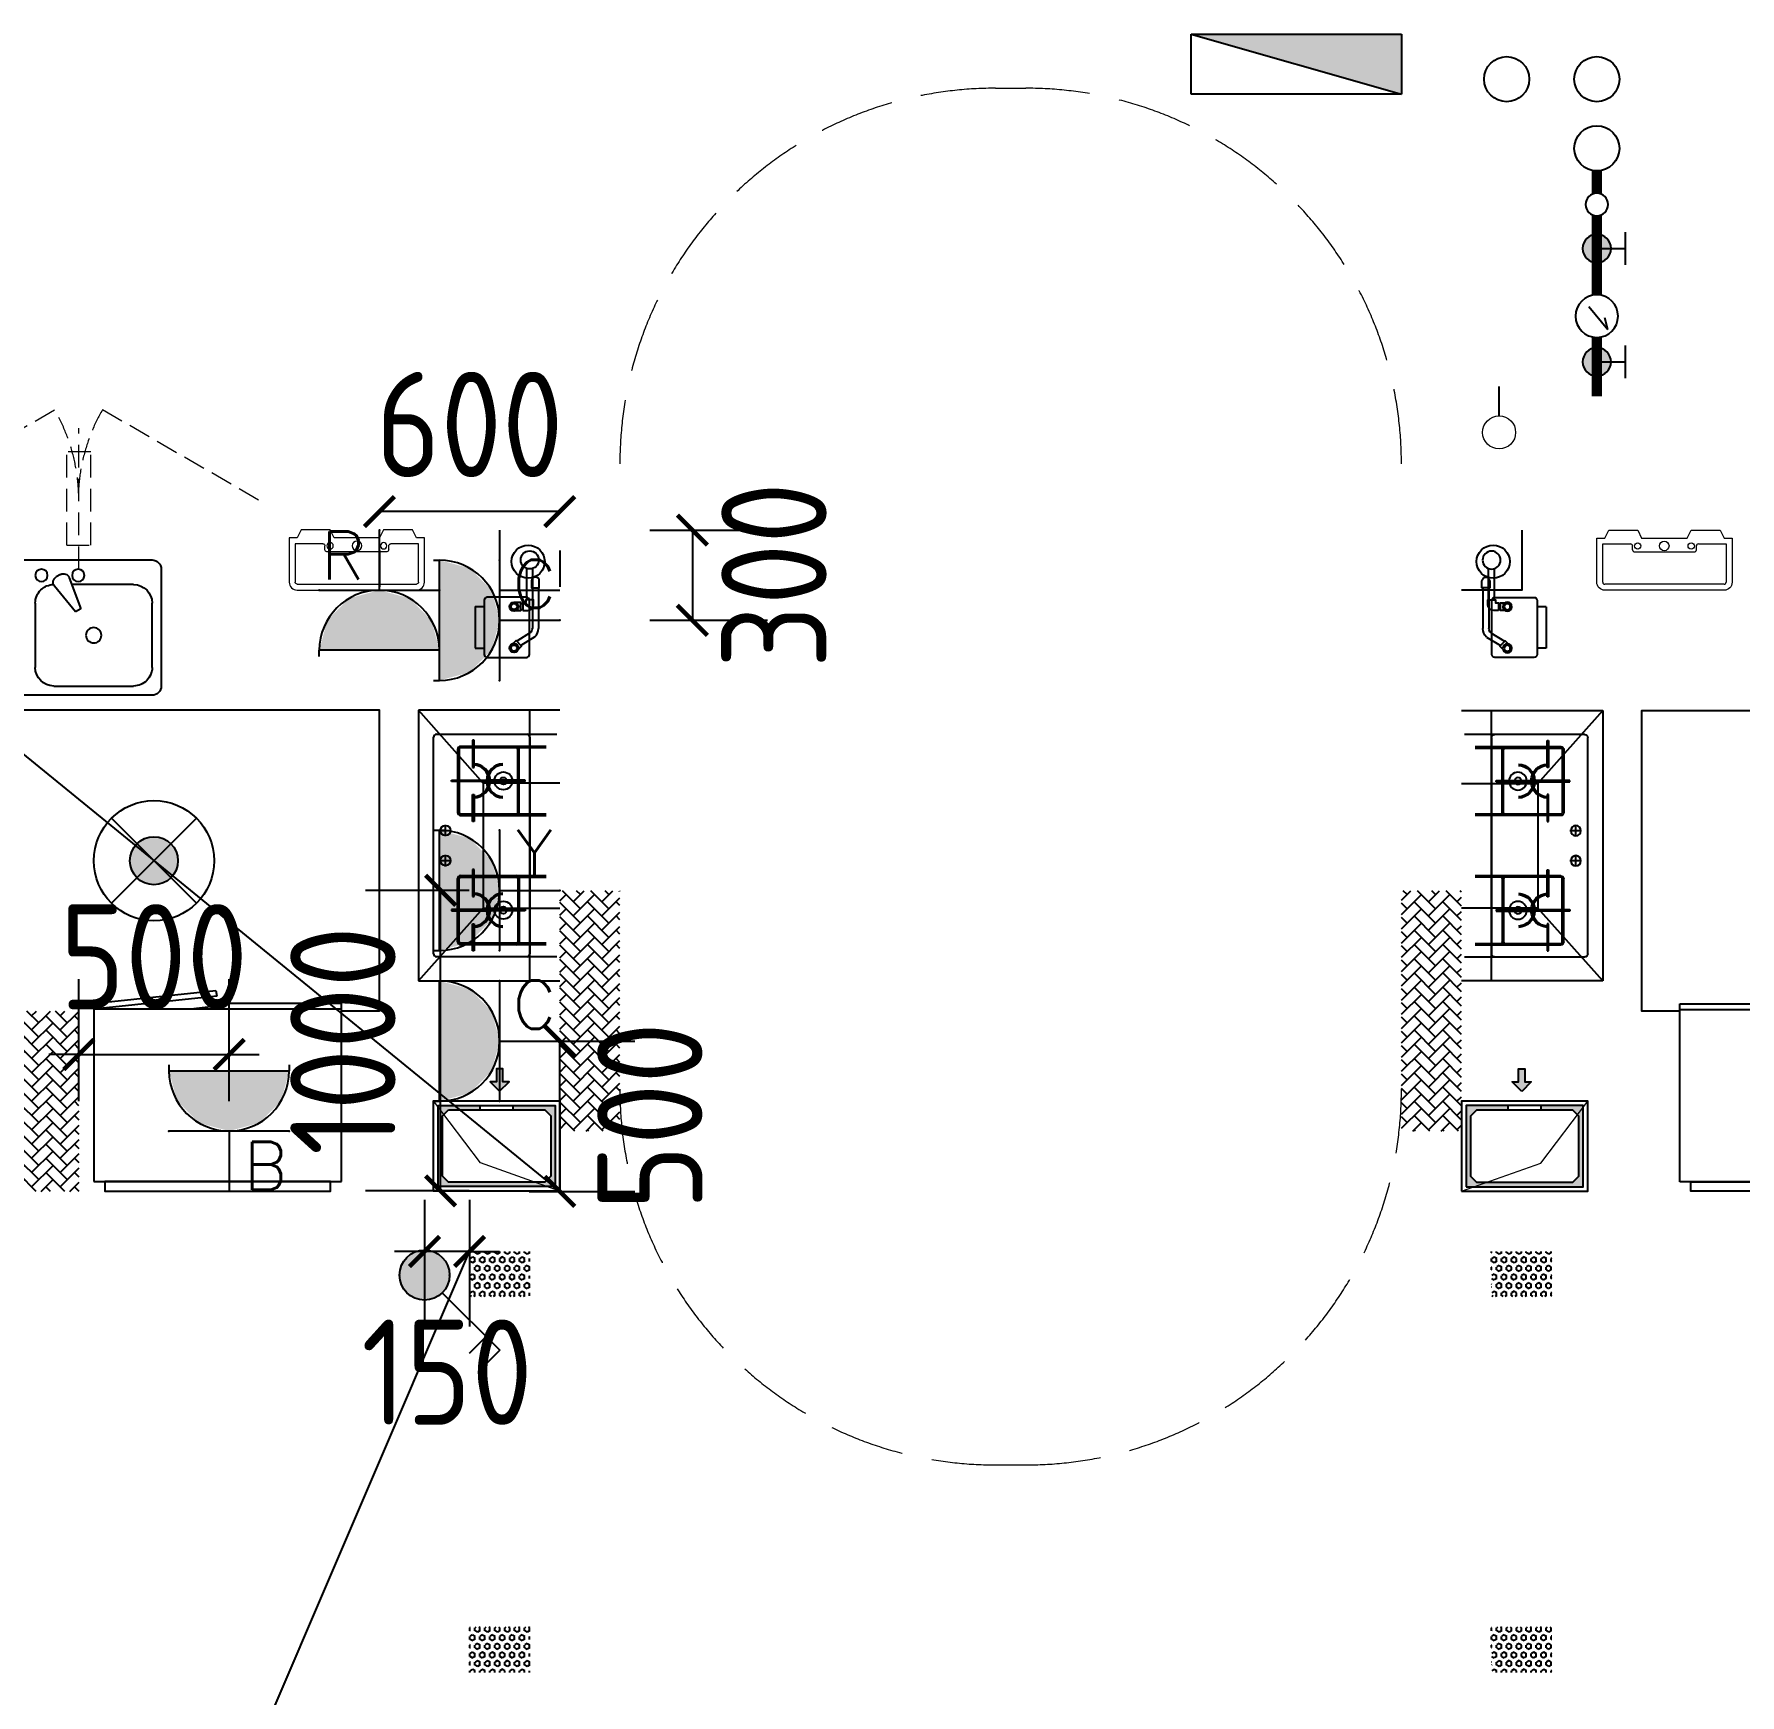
# Model space of a CAD drawing. Extents: x 3002737 to 4077523, y -995787 to -7267.
# Drawn here: x 3609106 to 3614780, y -711931 to -706406 of the extents above; entities that cross this region are included whole.
import ezdxf
from ezdxf.enums import TextEntityAlignment as Align

# ---------------------------------------------------------------- set-up
doc = ezdxf.new("R2010")
doc.units = 0
doc.header["$LTSCALE"] = 1000
doc.header["$MEASUREMENT"] = 0
doc.linetypes.add('DASH', pattern=[0.35, 0.25, -0.1])
doc.linetypes.add('HIDDEN', pattern=[0.375, 0.25, -0.125])
doc.layers.get('0').update_dxf_attribs({"linetype": 'CONTINUOUS'})
doc.layers.get('Defpoints').update_dxf_attribs({"linetype": 'CONTINUOUS'})
for name, color, linetype in [('!!电气', 1, 'CONTINUOUS'), ('AH-FURNITURE', 1, 'CONTINUOUS'), ('EQUIP-插座', 3, 'CONTINUOUS'), ('EQUIP-照明', 3, 'CONTINUOUS'), ('EQUIP_消火栓', 7, 'CONTINUOUS'), ('IP-bath&kitchen-JOHNSON', 4, 'CONTINUOUS'), ('LVTRY', 252, 'CONTINUOUS'), ('TEL_TEXT', 7, 'CONTINUOUS'), ('VPIPE-中水', 122, 'CONTINUOUS'), ('VPIPE-凝结', 150, 'CONTINUOUS'), ('VPIPE-消防', 1, 'TG_X'), ('VPIPE-给水', 3, 'TG_J'), ('保温', 6, 'CONTINUOUS'), ('建筑-排气道', 252, 'CONTINUOUS'), ('污水', 3, 'CONTINUOUS'), ('给水', 4, 'CONTINUOUS')]:
    doc.layers.add(name, color=color, linetype=linetype)
for name, color, linetype, lineweight in [('PUB_HATCH', 8, 'CONTINUOUS', 9), ('STAIR', 252, 'CONTINUOUS', 20), ('VPIPE-废水', 31, 'TG_F', 18), ('WINDOW', 146, 'CONTINUOUS', 20), ('平面-空调室内机', 176, 'CONTINUOUS', 9), ('平面-空调预留孔', 252, 'CONTINUOUS', 15), ('立面-洞口示意', 252, 'CONTINUOUS', 13)]:
    doc.layers.add(name, color=color, linetype=linetype, lineweight=lineweight)
doc.styles.add('_TEL_DIM', font='SIMPLEX', dxfattribs={"width": 0.8, "height": 3.5, "bigfont": 'HZTXT'})
doc.styles.add('DIM_FONT', font='SIMPLEX', dxfattribs={"width": 0.7, "bigfont": 'GBCBIG'})
doc.styles.get("Standard").update_dxf_attribs({"font": 'gbenor.shx', "bigfont": 'gbcbig.shx'})
doc.styles.add('TG_LINETYPE', font='SIMPLEX', dxfattribs={"width": 0.8, "height": 3, "bigfont": 'HZTXT'})
doc.linetypes.add('TG_F', pattern='A,2,-0.3,["F",TG_LINETYPE,S=0.1,R=0,X=-0.23,Y=-0.15],0', length=2.3)
doc.linetypes.add('TG_J', pattern='A,2,-0.22,["J",TG_LINETYPE,S=0.1,R=0,X=-0.18,Y=-0.15],0', length=2.22)
doc.linetypes.add('TG_X', pattern='A,4,-0.3,["X",TG_LINETYPE,S=0.1,R=0,X=-0.23,Y=-0.15],0', length=4.3)
doc.dimstyles.get("Standard").update_dxf_attribs({"dimscale": 100, "dimtxt": 3.5, "dimasz": 1, "dimexe": 2.5, "dimexo": 3, "dimgap": 1.5, "dimtad": 1, "dimdec": 0, "dimzin": 0, "dimdsep": 46, "dimtxsty": 'Standard', "dimblk": 'ARCHTICK', "dimcen": 0.09, "dimadec": 0, "dimazin": 0, "dimtfac": 1, "dimtdec": 0, "dimtix": 1, "dimtmove": 2, "dimatfit": 3, "dimfxl": 1, "dimtolj": 1, "dimtzin": 0, "dimarcsym": 0})
pattern_1 = [(45, (0, 0), (0, 47.41575231924514), [100.584, -33.528]), (135, (23.70786, 23.70786), (3.05311331771918e-15, 47.41575231924513), [100.584, -33.528])]
pattern_2 = [(90, (0, 0), (-16.49778, 1.010197673501861e-15), [9.525, -19.05]), (210, (0, 0), (8.248889999999996, -14.28749658604684), [9.525, -19.05]), (150, (5.83238038093927e-16, 9.525), (-8.248890000000003, -14.28749658604684), [9.525, -19.05])]

# ---------------------------------------------------------------- blocks, each defined once
blk = doc.blocks.new('rtyg7uyhg')
at = {"layer": 'LVTRY'}
for p, q in [((193590.3031336021, 45458.1133254503), (193590.3030643982, 45069.47696181395)), ((194234.6213208837, 45488.79502889935), (193620.9849572473, 45488.79513816872)), ((194265.3030643982, 45069.47684161765), (194265.3031336021, 45458.113205254)), ((193682.3485790417, 45406.97694542356), (193887.8216881326, 45406.97690883528)), ((193896.3984467548, 45429.87059594441), (193857.5823896687, 45326.26016876537)), ((193875.2965560293, 45316.03289288385), (193945.6178257855, 45401.45376218002)), ((193925.7802168131, 45440.40881343969), (193940.0533153456, 45432.16822680717)), ((194111.8940335871, 45406.97686893496), (194173.2576699507, 45406.97685800815)), ((193620.9848935069, 45130.84059271414), (193620.9849317512, 45345.61331998683)), ((194009.6212953876, 45345.61325078298), (194009.6212571432, 45130.84052351015)), ((194050.5303480524, 45130.84051622554), (194050.5303862967, 45345.61324349836)), ((194234.6212953876, 45345.61321071758), (194234.6212571432, 45130.84048344476)), ((193857.5823896687, 45326.26016876537), (193875.2965560293, 45316.03289288385)), ((193948.2576098526, 45069.47689807355), (193682.3485189436, 45069.47694542356)), ((194173.2576098526, 45069.47685800816), (194111.893973489, 45069.47686893508)), ((193620.9848771165, 45038.79513816872), (194234.621240753, 45038.79502889935))]:
    blk.add_line(p, q, dxfattribs=at)
for centre, radius in [((193866.4394935961, 45437.65873082454), 20.45454545454545), ((193989.1667663234, 45437.6587089707), 20.45454545454545), ((194070.9849481416, 45437.65869440146), 20.45454545454545), ((193815.3030944472, 45238.22692174855), 25.56818181818182), ((194137.4621853563, 45238.2268643822), 25.56818181818182)]:
    blk.add_circle(centre, radius, dxfattribs=at)
for centre, radius, start, end in [((193620.9849517839, 45458.11331998683), 30.68181818181818, 89.99998979807194, 179.9999897972382), ((194234.6213154203, 45458.11321071746), 30.68181818181818, 359.9999897972382, 89.99998979807194), ((193682.3485681149, 45345.61330905991), 61.36363636363636, 89.99998979807194, 179.9999897972382), ((193915.5529409315, 45422.69466753349), 20.45454545454545, 59.99998980057491, 159.4623117970261), ((193929.8260394641, 45414.45408090108), 20.45454545454545, 320.5376677968172, 59.99998980057491), ((193948.2576590239, 45345.6132617099), 61.36363636363636, 359.9999897972382, 89.99998979807194), ((194111.8940226603, 45345.61323257144), 61.36363636363636, 89.99998979807194, 179.9999897972382), ((194173.2576590239, 45345.6132216445), 61.36363636363636, 359.9999897972382, 89.99998979807194), ((193682.3485298705, 45130.84058178721), 61.36363636363636, 179.9999897972382, 269.9999897980719), ((193948.2576207797, 45130.8405344372), 61.36363636363636, 269.9999897980719, 359.9999897972382), ((194111.893984416, 45130.84050529861), 61.36363636363636, 179.9999897972382, 269.9999897980719), ((194173.2576207797, 45130.84049437181), 61.36363636363636, 269.9999897980719, 359.9999897972382), ((193620.9848825799, 45069.47695635049), 30.68181818181818, 179.9999897972382, 269.9999897980719), ((194234.6212462163, 45069.47684708112), 30.68181818181818, 269.9999897980719, 359.9999897972382)]:
    blk.add_arc(centre, radius, start, end, dxfattribs=at)
at = {"layer": 'LVTRY', "style": 'DIM_FONT', "width": 0.8, "flags": 9}
for tag in ['XSIZE', 'YSIZE']:
    blk.add_attdef(tag, (193927.8031388824, 45487.7665121054), '', height=0.5, rotation=89.99998979807198, dxfattribs=at)
blk = doc.blocks.new('A$C60D053AF')
at = {"layer": 'AH-FURNITURE', "color": 8}
for p, q in [((232.5000007597264, -89.99999966996256), (128.2842720070621, -89.99999966996256)), ((232.5000007597264, -109.9999996698461), (128.2842720075278, -109.9999996699626)), ((192.50000075961, -70.99998518347275), (327.5735938884318, -70.99998518347275)), ((192.50000075961, -90.99998518347275), (327.5735938884318, -90.99998518347275)), ((341.7157295121578, -96.85784955974668), (370.0190303710988, -143.1611504186876)), ((355.8578651358839, -82.71571393602062), (384.1611659948248, -129.0190147949615)), ((245.0000007597264, -129.4999851834727), (245.0000007597264, -122.4999996698461)), ((265.0000007597264, -129.4999851834727), (265.0000007597264, -122.4999996698461)), ((255.0000007597264, -280.9999851834727), (255.0000007597264, -250.9999851834727)), ((255.0000007597264, -280.9999851834727), (393.0000007597264, -280.9999851834727)), ((393.0000007597264, -280.9999851834727), (393.0000007597264, -250.9999851834727))]:
    blk.add_line(p, q, dxfattribs=at)
for points in [[(170.00000075961, -67.99998518347275, 1), (170.00000075961, -93.99998518358916), (192.50000075961, -93.99998518347275), (192.50000075961, -67.99998518347275)], [(234.0000007597264, -250.9999851834727), (414.0000007597264, -250.9999851834727, 0.4142135623730951), (424.0000007597264, -240.9999851834727), (424.0000007597264, -110.9999851834727, 0.4142135623730951), (414.0000007597264, -100.9999851834727), (234.0000007597264, -100.9999851834727, 0.4142135623730951), (224.0000007597264, -110.9999851834727), (224.0000007597264, -240.9999851834727, 0.4142135623730951)], [(268.0000007597264, -122.4999996698461), (268.0000007597264, -106.9999996698461, 0.4142135623724265), (248.0000007597264, -86.99999966984615), (232.5000007597264, -86.99999966984615), (232.50000075961, -112.9999996698461), (242.0000007597264, -112.9999996698461), (242.0000007597264, -122.4999996698461)], [(242.0000007597264, -151.9999851834727, 1), (268.0000007597264, -151.9999851834727), (268.0000007597264, -129.4999851834727), (242.0000007597264, -129.4999851834727)], [(383.8076126043452, -161.1923733388539, 1), (402.192388915224, -142.8075970279751), (386.2824863384012, -126.8976944513852), (367.8977100276388, -145.282470762264)]]:
    blk.add_lwpolyline(points, format="xyb", close=True, dxfattribs=at)
for centre, radius in [((100.0000007598428, -99.99999967066105), 30), ((255.0000007597264, -151.9999851834727), 15), ((255.0000007597264, -151.9999851834727), 10), ((393.0000007597264, -151.9999851834727), 15), ((393.0000007597264, -151.9999851834727), 10)]:
    blk.add_circle(centre, radius, dxfattribs=at)
for radius in [40, 20]:
    blk.add_arc((327.5735938884318, -110.9999851834727), radius, 45, 90, dxfattribs=at)
blk = doc.blocks.new('A-Kitchen-7')
at = {"layer": 'LVTRY'}
for p, q in [((-518.6581278588565, 779.725278688129), (-7.244008776673581, 834.3051076843403)), ((-3.585880917788018, 810.5855355854728), (-515, 756.005706589378)), ((-29.12075551546877, 766.9560861630598), (-35.20590834700852, 806.4126680237241)), ((-7.244008776673581, 834.3051076843403), (-3.585880917788018, 810.5855355854728)), ((-515, 756.005706589378), (-518.6581278588565, 779.725278688129)), ((515, 756.005706589378), (-515, 756.005706589378)), ((-515, 756.005706589378), (-515, 40)), ((-485.6368437646597, 760.5342107040924), (-484.9384396369278, 756.005706589378)), ((-29.12075551543967, 766.9560861630598), (-112.0975807690556, 756.005706589378)), ((515, 780), (-5.820766091346741e-11, 780)), ((0, 756.005706589378), (-5.820766091346741e-11, 780)), ((515, 756.005706589378), (515, 780)), ((515, 40), (515, 756.005706589378)), ((-515, 40), (515, 40))]:
    blk.add_line(p, q, dxfattribs=at)
blk.add_lwpolyline([(-468.9430810984049, 40), (-468.9430810984049, 0), (468.9430810984049, 0), (468.9430810984632, 40)], close=True, dxfattribs=at)
blk = doc.blocks.new('FRSDFDGDGDRGDR')
at = {"layer": '平面-空调预留孔', "color": 252}
for p, q in [((699612.3179923807, 775043.9561356568), (699612.3179923807, 775441.1561356868)), ((699618.9179923869, 775447.756135683), (699746.3179923192, 775447.756135683)), ((699746.3179923192, 775447.756135683), (699746.3179923192, 775355.3561357355)), ((699719.9179922946, 775342.156135743), (699719.9179922946, 775142.9561356006)), ((699726.5179923008, 775348.7561357393), (699739.7179923131, 775348.7561357393)), ((699726.5179923008, 775136.3561356043), (699739.7179923131, 775136.3561356043)), ((699746.3179923192, 775129.7561356081), (699746.3179923192, 775037.3561356605)), ((699746.3179923192, 775037.3561356605), (699618.9179923869, 775037.3561356605))]:
    blk.add_line(p, q, dxfattribs=at)
blk.add_lwpolyline([(699766.1179923377, 775166.7161355871), (699792.5179923623, 775153.5161355946), (699792.5179923623, 775057.1561356493), (699766.1179923377, 775043.9561356568), (699766.1179923377, 775017.5561356718), (699618.9179923869, 775017.5561356718, -0.4142135623730951), (699592.5179923623, 775043.9561356568), (699592.5179923623, 775441.1561356868, -0.4142135623730951), (699618.9179923869, 775467.5561356718), (699766.1179923377, 775467.5561356718), (699766.1179923377, 775441.1561356868), (699792.5179923623, 775427.9561356943), (699792.5179923623, 775331.596135749), (699766.1179923377, 775318.3961357565)], format="xyb", close=True, dxfattribs=at)
for centre, radius in [((699739.7179923131, 775331.596135749), 10.55999999400228), ((699739.7179923131, 775243.1561357992), 15.83999999100342), ((699739.7179923131, 775153.5161355946), 10.55999999400228)]:
    blk.add_circle(centre, radius, dxfattribs=at)
for centre, radius, start, end in [((699618.917992382, 775441.1561356819), 6.600000001199078, 89.99999995997936, 179.9999999533093), ((699726.5179922959, 775342.1561357381), 6.600000001199078, 89.99999995997936, 179.9999999533093), ((699739.717992318, 775355.3561357405), 6.600000001206354, 269.9999999599793, 359.9999999533093), ((699726.5179922959, 775142.9561356056), 6.600000001199078, 180.0000000400206, 270.0000000533608), ((699739.717992318, 775129.7561356032), 6.600000001206354, 4.002063966804346e-08, 90.00000005336085), ((699618.917992382, 775043.9561356618), 6.600000001199078, 180.0000000400206, 270.0000000533608)]:
    blk.add_arc(centre, radius, start, end, dxfattribs=at)
blk = doc.blocks.new('*U153')
h = blk.add_hatch(color=5)
h.set_gradient(color1=(0, 0, 255), rotation=180, tint=1)
h.paths.add_polyline_path([(3.524958103184869e-15, -2.819966482547906e-15), (-6.350000000000009, -6.349999999999992), (-6.350000000000001, -2.159000000000014), (-15, -2.158999999999999), (-14.99999999999999, 2.159000000000044), (-6.349999999999993, 2.159000000000029), (-6.349999999999985, 6.350000000000009)])
at = {"color": 0, "linetype": 'Continuous'}
blk.add_lwpolyline([(3.524958103184869e-15, -2.819966482547906e-15), (-6.350000000000009, -6.349999999999992), (-6.350000000000001, -2.159000000000014), (-15, -2.158999999999999), (-14.99999999999999, 2.159000000000044), (-6.349999999999993, 2.159000000000029), (-6.349999999999985, 6.350000000000009)], close=True, dxfattribs=at)
blk = doc.blocks.new('GDGDRGDRGRD')
at = {"layer": 'PUB_HATCH'}
blk.add_hatch(color=252, dxfattribs=at).paths.add_polyline_path([(430319.8194221912, 370173.5999658863), (430319.8194221912, 370443.5999658863), (430179.8194221912, 370443.5999658863), (430179.8194221912, 370428.5999658863), (430284.8194221912, 370428.5999658863), (430304.8194221912, 370408.5999658863), (430304.8194221912, 370208.5999658863), (430284.8194221912, 370188.5999658863), (429964.8194221912, 370188.5999658863), (429944.8194221912, 370208.5999658863), (429944.8194221912, 370408.5999658863), (429964.8194221912, 370428.5999658863), (430069.8194221912, 370428.5999658863), (430069.8194221912, 370443.5999658863), (429929.8194221912, 370443.5999658863), (429929.8194221912, 370173.5999658863)])
at = {"layer": 'LVTRY', "color": 251}
for p, q in [((430080.5498987493, 371515.3769317719), (429864.6097976839, 371758.3326651105)), ((430334.8192843065, 371758.3326651105), (429864.6097976839, 371758.3326651105)), ((429864.6097976839, 371758.3326651105), (429864.6097976839, 370858.3326651105)), ((430234.8192843063, 370858.3326651105), (430234.8192843063, 371758.3326651105)), ((430334.8192843065, 371515.3769317719), (430080.5498987493, 371515.3769317719)), ((430080.5498987493, 371515.3769317719), (430080.5498987493, 371100.2783888946)), ((429864.6097976839, 370858.3326651105), (430080.5498987493, 371100.2783888946)), ((430080.5498987493, 371100.2783888946), (430334.8192843065, 371100.2783888946)), ((429864.6097976839, 370858.3326651105), (430334.8192843065, 370858.3326651105))]:
    blk.add_line(p, q, dxfattribs=at)
at = {"layer": 'LVTRY'}
for p, q in [((429914.8192843065, 370948.3326651105), (429914.8192843065, 371668.3326651105)), ((429924.8192843065, 371678.3326651105), (430324.8192843065, 371678.3326651106)), ((429994.8192843065, 371628.3326651106), (429994.8192843065, 371418.3326651106)), ((429999.8192843065, 371628.3326651106), (429999.8192843065, 371418.3326651106)), ((430289.8192843065, 371638.3326651107), (430004.8192843065, 371638.3326651106)), ((430289.8192843065, 371633.3326651107), (430004.8192843065, 371633.3326651106)), ((430045.069284306, 371658.3326651107), (430045.069284306, 371568.3326651106)), ((430049.569284306, 371658.3326651107), (430045.069284306, 371658.3326651107)), ((430049.569284306, 371568.3326651106), (430049.569284306, 371658.3326651107)), ((430194.8192843063, 371418.3326651106), (430194.8192843063, 371628.3326651107)), ((430199.8192843063, 371418.3326651106), (430199.8192843063, 371628.3326651107)), ((430234.8192843063, 371668.3326651106), (430234.819284306, 370948.3326651105)), ((429974.8192843067, 371525.5826651108), (430102.3192843067, 371525.5826651108)), ((429974.8192843067, 371521.0826651108), (429974.8192843067, 371525.5826651108)), ((430102.3192843067, 371521.0826651108), (429974.8192843067, 371521.0826651108)), ((430045.069284306, 371568.3326651106), (430049.569284306, 371568.3326651106)), ((430219.819284306, 371525.5826651108), (430092.319284306, 371525.5826651108)), ((430092.319284306, 371525.5826651108), (430092.319284306, 371521.0826651108)), ((430092.319284306, 371521.0826651108), (430219.819284306, 371521.0826651108)), ((430102.3192843067, 371525.5826651108), (430102.3192843067, 371521.0826651108)), ((430219.819284306, 371521.0826651108), (430219.819284306, 371525.5826651108)), ((430234.8192843063, 371100.2783888946), (430234.8192843063, 371515.3769317719)), ((430045.069284306, 371388.3326651105), (430045.069284306, 371478.3326651106)), ((430045.069284306, 371478.3326651106), (430049.569284306, 371478.3326651106)), ((430049.569284306, 371478.3326651106), (430049.569284306, 371388.3326651105)), ((430004.8192843065, 371413.3326651106), (430289.8192843065, 371413.3326651106)), ((430004.8192843065, 371408.3326651106), (430289.8192843065, 371408.3326651106)), ((429935.4224806934, 371358.3326651105), (429974.2160879209, 371358.3326651105)), ((429954.8192843065, 371338.9358614974), (429954.8192843065, 371377.7294687249)), ((430049.569284306, 371388.3326651105), (430045.069284306, 371388.3326651105)), ((429935.4224806934, 371258.3326651105), (429974.2160879209, 371258.3326651105)), ((429954.8192843065, 371238.9358614974), (429954.8192843065, 371277.7294687249)), ((429994.8192843065, 370988.3326651105), (429994.8192843065, 371198.3326651105)), ((429999.8192843065, 370988.3326651105), (429999.8192843065, 371198.3326651105)), ((430004.8192843065, 371208.3326651105), (430289.8192843065, 371208.3326651105)), ((430004.8192843065, 371203.3326651105), (430289.8192843065, 371203.3326651105)), ((430045.069284306, 371228.3326651105), (430045.069284306, 371138.3326651105)), ((430049.569284306, 371228.3326651105), (430045.069284306, 371228.3326651105)), ((430049.569284306, 371138.3326651105), (430049.569284306, 371228.3326651105)), ((430194.8192843063, 371198.3326651105), (430194.8192843063, 370988.3326651104)), ((430199.8192843063, 371198.3326651105), (430199.8192843063, 370988.3326651104)), ((430045.069284306, 371138.3326651105), (430049.569284306, 371138.3326651105)), ((430102.3192843067, 371095.5826651102), (429974.8192843067, 371095.5826651102)), ((429974.8192843067, 371095.5826651102), (429974.8192843067, 371091.0826651102)), ((429974.8192843067, 371091.0826651102), (430102.3192843067, 371091.0826651102)), ((430092.319284306, 371091.0826651102), (430092.319284306, 371095.5826651102)), ((430092.319284306, 371095.5826651102), (430219.819284306, 371095.5826651102)), ((430219.819284306, 371091.0826651102), (430092.319284306, 371091.0826651102)), ((430102.3192843067, 371091.0826651102), (430102.3192843067, 371095.5826651102)), ((430219.819284306, 371095.5826651102), (430219.819284306, 371091.0826651102)), ((430045.069284306, 370958.3326651105), (430045.069284306, 371048.3326651105)), ((430045.069284306, 371048.3326651105), (430049.569284306, 371048.3326651105)), ((430049.569284306, 371048.3326651105), (430049.569284306, 370958.3326651105)), ((430289.8192843065, 370983.3326651104), (430004.8192843065, 370983.3326651105)), ((430289.8192843065, 370978.3326651104), (430004.8192843065, 370978.3326651105)), ((430049.569284306, 370958.3326651105), (430045.069284306, 370958.3326651105)), ((430324.8192843063, 370938.3326651105), (429924.8192843065, 370938.3326651105))]:
    blk.add_line(p, q, dxfattribs=at)
at = {"layer": 'LVTRY', "color": 252}
for p, q in [((430069.8194221912, 370428.5999658863), (430069.8194221912, 370443.5999658863)), ((430179.8194221912, 370428.5999658863), (430179.8194221912, 370443.5999658863))]:
    blk.add_line(p, q, dxfattribs=at)
at = {"layer": 'LVTRY'}
blk.add_lwpolyline([(429608.8200653884, 370758.3318186465), (429734.819284306, 370758.3318186465), (429734.8192843065, 371758.3324083135), (427634.8193110233, 371758.3326651104)], dxfattribs=at)
at = {"layer": 'LVTRY', "color": 252}
for points in [[(430334.8194221912, 370158.5999658863), (429914.8194221912, 370158.5999658863), (429914.8194221912, 370458.5999658863), (430334.8194221912, 370458.5999658863)], [(430319.8194221912, 370173.5999658863), (429929.8194221912, 370173.5999658863), (429929.8194221912, 370443.5999658863), (430319.8194221912, 370443.5999658863)], [(429964.8194221912, 370428.5999658863), (430284.8194221912, 370428.5999658863), (430304.8194221912, 370408.5999658863), (430304.8194221912, 370208.5999658863), (430284.8194221912, 370188.5999658863), (429964.8194221912, 370188.5999658863), (429944.8194221912, 370208.5999658863), (429944.8194221912, 370408.5999658863), (429964.8194221912, 370428.5999658863)]]:
    blk.add_lwpolyline(points, close=True, dxfattribs=at)
at = {"layer": 'LVTRY'}
for centre, radius in [((430147.3192843065, 371523.3326651106), 29.7), ((430147.3192843065, 371523.3326651106), 11.7), ((429954.8192843065, 371358.3326651105), 16.99680361435897), ((429954.8192843065, 371258.3326651105), 16.99680361435897), ((430147.3192843065, 371093.3326651105), 29.7), ((430147.3192843065, 371093.3326651105), 11.7)]:
    blk.add_circle(centre, radius, dxfattribs=at)
for centre, radius, start, end in [((429924.8192843065, 371668.3326651105), 10, 90, 180), ((430004.8192843065, 371628.3326651106), 10, 90, 180), ((430004.8192843065, 371628.3326651106), 5, 90, 180), ((430189.8192843063, 371628.3326651107), 10, 0, 90), ((430189.8192843063, 371628.3326651107), 5, 0, 90), ((430224.8192843063, 371668.3326651106), 10, 0, 90), ((430047.3192843063, 371523.3326651106), 56.7, 2.274239184178576, 87.72576081585424), ((430047.3192843063, 371523.3326651106), 52.2, 2.470411041650347, 87.52958895835897), ((430147.3192843065, 371523.3326651106), 56.7, 92.27423918414576, 177.7257608158206), ((430147.3192843065, 371523.3326651106), 52.2, 92.47041104164106, 177.5295889583496), ((430047.3192843063, 371523.3326651106), 56.7, 272.2742391841458, 357.7257608158206), ((430047.3192843063, 371523.3326651106), 52.2, 272.4704110416411, 357.5295889583505), ((430147.3192843065, 371523.3326651106), 56.7, 182.2742391841786, 267.7257608158542), ((430147.3192843065, 371523.3326651106), 52.2, 182.4704110416495, 267.5295889583589), ((430004.8192843065, 371418.3326651106), 10, 180, 270), ((430004.8192843065, 371418.3326651106), 5, 180, 270), ((430189.8192843063, 371418.3326651106), 5, 270, 0), ((430189.8192843063, 371418.3326651106), 10, 270, 0), ((430004.8192843065, 371198.3326651105), 10, 90, 180), ((430004.8192843065, 371198.3326651105), 5, 90, 180), ((430189.8192843063, 371198.3326651105), 10, 0, 90), ((430189.8192843063, 371198.3326651105), 5, 0, 90), ((430047.3192843063, 371093.3326651105), 56.7, 2.274239184178576, 87.72576081585424), ((430047.3192843063, 371093.3326651105), 52.2, 2.470411041650347, 87.52958895835897), ((430147.3192843065, 371093.3326651105), 56.7, 92.27423918414576, 177.7257608158206), ((430147.3192843065, 371093.3326651105), 52.2, 92.47041104164106, 177.5295889583496), ((430047.3192843063, 371093.3326651105), 56.7, 272.2742391841458, 357.7257608158206), ((430047.3192843063, 371093.3326651105), 52.2, 272.4704110416411, 357.5295889583505), ((430147.3192843065, 371093.3326651105), 56.7, 182.2742391841786, 267.7257608158542), ((430147.3192843065, 371093.3326651105), 52.2, 182.4704110416495, 267.5295889583589), ((429924.8192843065, 370948.3326651105), 10, 180, 270), ((430004.8192843065, 370988.3326651105), 10, 180, 270), ((430004.8192843065, 370988.3326651105), 5, 180, 270), ((430189.8192843063, 370988.3326651104), 5, 270, 0), ((430189.8192843063, 370988.3326651104), 10, 270, 0), ((430224.819284306, 370948.3326651105), 10, 270, 0)]:
    blk.add_arc(centre, radius, start, end, dxfattribs=at)
at = {"layer": '立面-洞口示意', "color": 252}
blk.add_lwpolyline([(430334.8194221912, 370158.5999658863), (430071.267485077, 370252.5493491433), (429914.8194221912, 370458.5999658863)], dxfattribs=at)
at = {"xscale": -1, "rotation": 270}
blk.add_blockref('FRSDFDGDGDRGDR', (-345582.7355588751, -327434.1861710575), dxfattribs=at)
at = {"xscale": -1}
blk.add_blockref('rtyg7uyhg', (622599.6224451121, 326769.5373516738), dxfattribs=at)
at = {"rotation": 270}
blk.add_blockref('A$C60D053AF', (430334.8190180612, 372358.3312170932), dxfattribs=at)
at = {"layer": 'LVTRY', "color": 1, "extrusion": (0, 0, -1), "xscale": -0.7999999999883585, "yscale": 0.7999999999883585, "zscale": -0.7999999999883585}
blk.add_blockref('A-Kitchen-7', (-429196.8200653944, 370158.6015610829), dxfattribs=at)
at = {"layer": '建筑-排气道', "xscale": -5, "yscale": 5, "zscale": 5, "rotation": 90}
blk.add_blockref('*U153', (430134.7224746661, 370490.9122366606), dxfattribs=at)
blk = doc.blocks.new('GDFGDGRD')
at = {"layer": '保温', "linetype": 'ByBlock', "ltscale": 10}
h = blk.add_hatch(dxfattribs=at)
h.set_pattern_fill('AR-HBONE', color=251, scale=55)
h.set_pattern_definition(pattern_1)
h.paths.add_polyline_path([(431616.5779368667, 372623.9109038315), (431816.5779205575, 372623.9109038315), (431816.6776084994, 373423.7241241197), (431616.6776248086, 373423.7243207647)])
h = blk.add_hatch(dxfattribs=at)
h.set_pattern_fill('AR-HBONE', color=251, scale=55)
h.set_pattern_definition(pattern_1)
h.paths.add_polyline_path([(434616.5794823848, 372623.9109038315), (434416.579498694, 372623.9109038315), (434416.4798107521, 373423.7241241197), (434616.4797944429, 373423.7243207647)])
h = blk.add_hatch(dxfattribs=at)
h.set_pattern_fill('AR-HBONE', color=251, scale=55)
h.set_pattern_definition(pattern_1)
h.paths.add_polyline_path([(430017.8124563344, 372423.588710197), (430016.5797776413, 373023.7247210948), (429816.5797776084, 373023.7249269856), (429817.8124563015, 372423.5889160878)])
at = {"layer": '保温', "linetype": 'Continuous', "ltscale": 10}
h = blk.add_hatch(dxfattribs=at)
h.set_pattern_fill('HEX', color=251, scale=10, angle=90, style=0)
h.set_pattern_definition(pattern_2)
h.paths.add_polyline_path([(431316.5779580405, 372073.7248388497), (431516.5779417312, 372073.7248388497), (431516.6768560584, 372223.7247332454), (431316.6768723676, 372223.7249298903)])
h = blk.add_hatch(dxfattribs=at)
h.set_pattern_fill('HEX', color=251, scale=10, angle=90, style=0)
h.set_pattern_definition(pattern_2)
h.paths.add_polyline_path([(434916.579461211, 372073.7248388497), (434716.5794775203, 372073.7248388497), (434716.4805631932, 372223.7247332454), (434916.4805468839, 372223.7249298903)])
h = blk.add_hatch(dxfattribs=at)
h.set_pattern_fill('HEX', color=251, scale=10, angle=90, style=0)
h.set_pattern_definition(pattern_2)
h.paths.add_polyline_path([(431316.5779582471, 370823.724846115), (431516.5779419378, 370823.724846115), (431516.676856265, 370973.7247405107), (431316.6768725742, 370973.7249371556)])
h = blk.add_hatch(dxfattribs=at)
h.set_pattern_fill('HEX', color=251, scale=10, angle=90, style=0)
h.set_pattern_definition(pattern_2)
h.paths.add_polyline_path([(434916.5794610044, 370823.724846115), (434716.5794773137, 370823.724846115), (434716.4805629865, 370973.7247405107), (434916.4805466773, 370973.7249371556)])
blk = doc.blocks.new('$TwtSys$00000434')
at = {"color": 252}
for p, q in [((-0.5, 0.5), (-0.5, -0.5)), ((-0.5, -0.5), (0.5, 0.5)), ((0.5, 0.5), (-0.5, 0.5)), ((0.5, -0.5), (0.5, 0.5)), ((-0.5, -0.5), (0.5, -0.5))]:
    blk.add_line(p, q, dxfattribs=at)
blk.add_solid([(0.5, -0.5), (0.5, 0.5), (-0.5, -0.5)], dxfattribs=at)
blk = doc.blocks.new('A$C2705576B')
at = {"layer": '给水'}
h = blk.add_hatch(color=252, dxfattribs=at)
edge = h.paths.add_edge_path()
edge.add_arc((417.4753939132206, -1741.187018943019), 47.17066666666666, 0, 360)
h = blk.add_hatch(color=252, dxfattribs=at)
edge = h.paths.add_edge_path()
edge.add_arc((794.6793657876551, -1741.187018943019), 47.17066666666666, 0, 360)
at = {"layer": '给水', "color": 252}
for p, q in [((363.1358234086074, -1645.378875686787), (471.8149644187652, -1645.378875686787)), ((417.4753939132206, -1741.187018943019), (417.4753939132206, -1645.378875686787)), ((740.3397952830419, -1645.378875686787), (849.0189362931997, -1645.378875686787)), ((794.6793657876551, -1741.187018943019), (794.6793657876551, -1645.378875686787)), ((525.2828902192414, -1704.277946659364), (564.0495230220258, -1714.966761028394)), ((601.1412538066506, -1768.080788225867), (525.283035626635, -1704.277946659364))]:
    blk.add_line(p, q, dxfattribs=at)
at = {"layer": '给水', "color": 252, "const_width": 35.378}
for points in [[(499.0671900771558, -1741.187018943019), (302.4753939132206, -1741.187018943019)], [(903.4753939132206, -1741.187018943019), (640.5791900772601, -1741.187018943019)], [(1052.830608317163, -1741.187018943019), (978.4711268208921, -1741.187018943019)]]:
    blk.add_lwpolyline(points, dxfattribs=at)
at = {"layer": '给水', "color": 252}
for centre, radius in [((417.4753939132206, -1741.187018943019), 47.17066666666666), ((569.823190077208, -1741.187018943019), 70.756), ((794.6793657876551, -1741.187018943019), 47.17066666666666), ((940.9753939132206, -1741.187018943019), 37.5)]:
    blk.add_circle(centre, radius, dxfattribs=at)
blk = doc.blocks.new('dongkong')
at = {"layer": '平面-空调预留孔', "color": 8, "linetype": 'HIDDEN', "ltscale": 0.3}
for p, q in [((-603796.0415180789, 210899.900060961), (-603796.0415180789, 210431.4859232727)), ((-603836.0415180789, 210820.9630630909), (-603836.0415180789, 210510.8096162414)), ((-603836.0415180789, 210820.9630630909), (-603756.0415180789, 210820.9630630909)), ((-603756.0415180789, 210820.9630630909), (-603756.0415180789, 210510.8096162414))]:
    blk.add_line(p, q, dxfattribs=at)
blk.add_lwpolyline([(-603756.0415180789, 210510.8096162414), (-603836.0415180789, 210510.8096162414)], dxfattribs=at)
blk = doc.blocks.new('A$C1C403CBE')
at = {"layer": 'IP-bath&kitchen-JOHNSON', "color": 252}
for points in [[(10799.99971390609, 10800.00059388846), (10799.99971391214, 10600.00059381209), (10999.99971392052, 10600.00059381209)], [(14200.00030980585, 10800.00160994881), (14200.0003097998, 10600.00160987244), (14000.00030979142, 10600.00160987244)]]:
    blk.add_lwpolyline(points, dxfattribs=at)
at = {"layer": 'STAIR', "color": 252, "linetype": 'DASH'}
for points in [[(11200.00000220537, 11019.99999868742, -0.4142135623699036), (12450.00000220537, 12269.99999867391), (12550.00000221748, 12269.99999867391, -0.4142135623699035), (13800.00000221748, 11019.99999868742)], [(11200.00000423146, 8940.005473812227, 0.4142135623699036), (12450.00000423146, 7690.005473825731), (12550.00000424357, 7690.005473825731, 0.4142135623699035), (13800.00000424357, 8940.005473812227)]]:
    blk.add_lwpolyline(points, format="xyb", dxfattribs=at)
at = {"layer": 'VPIPE-中水', "color": 252, "linetype": 'Continuous'}
for centre in [(10894.8063866701, 10695.00059560395), (14105.19363704184, 10695.00161166431)]:
    blk.add_circle(centre, 55, dxfattribs=at)
at = {"layer": 'VPIPE-凝结', "color": 252}
blk.add_line((14124.99899081606, 11179.99938775867), (14124.99899081606, 11277.99938775867), dxfattribs=at)
at = {"layer": 'VPIPE-废水', "color": 252}
blk.add_circle((14124.99899081606, 11124.99938775867), 55, dxfattribs=at)
at = {"layer": 'VPIPE-消防', "color": 252, "linetype": 'Continuous'}
blk.add_circle((14149.99864403624, 12300.00025990035), 75, dxfattribs=at)
at = {"layer": 'VPIPE-给水', "color": 252, "linetype": 'Continuous'}
for centre in [(14449.99899016414, 12300.00255113596), (14449.99899016414, 12070.00255113596)]:
    blk.add_circle(centre, 75, dxfattribs=at)
at = {"layer": 'WINDOW', "color": 252, "linetype": 'DASH', "ltscale": 0.3}
for points in [[(8800.001015557908, 10899.99999895215), (9319.61644725781, 11200.000193118, -0.1316523369510079), (9400.001015508082, 10900.0005213056)], [(9998.14779062476, 10899.99999895215), (9478.532358924393, 11200.000193118, 0.1316523369510079), (9398.14779067412, 10900.0005213056)]]:
    blk.add_lwpolyline(points, format="xyb", dxfattribs=at)
at = {"color": 252}
for name, p in [('GDGDRGDRGRD', (-419334.8214383605, -361557.7314058271)), ('GDFGDGRD', (-420616.5787028493, -363823.7248327102))]:
    blk.add_blockref(name, p, dxfattribs=at)
at = {"color": 252, "xscale": -1}
blk.add_blockref('GDGDRGDRGRD', (444334.8193258531, -361558.331827242), dxfattribs=at)
at = {"layer": 'EQUIP_消火栓', "color": 252, "xscale": -700, "yscale": 200, "zscale": 700, "rotation": 180}
blk.add_blockref('$TwtSys$00000434', (13449.9989878661, 12349.99999666435), dxfattribs=at)
at = {"layer": '平面-空调室内机', "color": 252, "ltscale": 0.3, "xscale": -1, "rotation": 180}
blk.add_blockref('dongkong', (613196.0425354252, 221570.8096150699), dxfattribs=at)
at = {"layer": '污水', "color": 252, "xscale": -1, "rotation": 269.999999999891}
blk.add_blockref('A$C2705576B', (16191.18600910483, 10942.17194281553), dxfattribs=at)
blk = doc.blocks.new('$equip$00001149')
for p, q in [((-0.353553390592424, 0.353553390592424), (0.353553390592424, -0.353553390592424)), ((0.353553390592424, 0.353553390592424), (-0.353553390592424, -0.353553390592424))]:
    blk.add_line(p, q)
for radius in [0.5, 0.2]:
    blk.add_circle((0, 0), radius)
for points in [[(-0.09999999999854481, 0.1732050807586347), (0.09999999999854481, 0.1732050807586347), (-0.1732050807586347, 0.09999999999854481), (0.1732050807586347, 0.09999999999854481)], [(0, 0.2000000000007276), (0, 0.2000000000007276), (-0.09999999999854481, 0.1732050807586347), (0.09999999999854481, 0.1732050807586347)], [(-0.1732050807586347, 0.09999999999854481), (0.1732050807586347, 0.09999999999854481), (-0.2000000000007276, 0), (0.2000000000007276, 0)], [(-0.1732050807586347, -0.09999999999854481), (0.1732050807586347, -0.09999999999854481), (-0.2000000000007276, 0), (0.2000000000007276, 0)], [(-0.09999999999854481, -0.1732050807586347), (0.09999999999854481, -0.1732050807586347), (-0.1732050807586347, -0.09999999999854481), (0.1732050807586347, -0.09999999999854481)], [(0, -0.2000000000007276), (0, -0.2000000000007276), (-0.09999999999854481, -0.1732050807586347), (0.09999999999854481, -0.1732050807586347)]]:
    blk.add_solid(points)
at = {"flags": 9}
blk.add_attdef('A', (0, 0), '', height=2e-05, dxfattribs=at)
blk = doc.blocks.new('_ArchTick')
at = {"color": 0, "linetype": 'ByBlock', "const_width": 0.15}
blk.add_lwpolyline([(-0.5, -0.5), (0.5, 0.5)], dxfattribs=at)
blk = doc.blocks.new('*D278')
at = {"layer": '!!电气', "color": 0, "lineweight": -2, "transparency": 16777216}
for p, q in [((3610404.256910797, -710283.9721316113), (3610404.256910797, -710705.8704235253)), ((3610554.256910797, -710283.9721316113), (3610554.256910797, -710705.8704235253)), ((3610404.256910797, -710455.8704235253), (3610304.256910797, -710455.8704235253)), ((3610554.256910797, -710455.8704235253), (3610404.256910797, -710455.8704235253)), ((3610554.256910797, -710455.8704235253), (3610654.256910797, -710455.8704235253))]:
    blk.add_line(p, q, dxfattribs=at)
at = {"layer": 'Defpoints', "color": 0, "transparency": 16777216}
for p in [(3610404.256910797, -709983.9721316113), (3610554.256910797, -709983.9721316113), (3610404.256910797, -710455.8704235253)]:
    blk.add_point(p, dxfattribs=at)
at = {"layer": '!!电气', "color": 0, "lineweight": -2, "transparency": 16777216, "xscale": 100, "yscale": 100, "zscale": 100}
blk.add_blockref('_ArchTick', (3610404.256910797, -710455.8704235253), dxfattribs=at)
at = {"layer": '!!电气', "color": 0, "lineweight": -2, "transparency": 16777216, "xscale": 100, "yscale": 100, "zscale": 100, "rotation": 180}
blk.add_blockref('_ArchTick', (3610554.256910797, -710455.8704235253), dxfattribs=at)
at = {"layer": '!!电气', "color": 0, "transparency": 16777216, "insert": (3610479.256910797, -710857.1979388257), "char_height": 350, "attachment_point": 5}
blk.add_mtext('\\A1;150', dxfattribs=at)
blk = doc.blocks.new('$equip$00001963')
for p, q in [((0.1473139127447212, 0.3556472460822988), (0.624999999996362, 0.8333333333339397)), ((0.5118629150056222, 0.7201962483431998), (0.653284271244047, 0.578774892108413)), ((0.624999999996362, 0.8333333333339397), (0.7664213562347868, 0.6919119770955149))]:
    blk.add_line(p, q)
blk.add_circle((-3.637978807091713e-12, 0.2083333333339397), 0.2083333333334168)
for p in [(0, 0.4166666666660603), (-0.2083333333393966, 0.2083333333375776), (0.2083333333284827, 0.2083333333375776), (0, 0)]:
    blk.add_point(p)
for points in [[(-0.1804219591249421, 0.312500000001819), (0.1804219591176661, 0.312500000001819), (-0.2083333333357587, 0.2083333333339397), (0.2083333333284827, 0.2083333333339397)], [(-0.1041666666715173, 0.3887552924552438), (0.1041666666642413, 0.3887552924552438), (-0.1804219591249421, 0.312500000001819), (0.1804219591176661, 0.312500000001819)], [(-3.637978807091713e-12, 0.4166666666660603), (-3.637978807091713e-12, 0.4166666666660603), (-0.1041666666715173, 0.3887552924552438), (0.1041666666642413, 0.3887552924552438)], [(-0.1804219591249421, 0.1041666666660603), (0.1804219591176661, 0.1041666666660603), (-0.2083333333357587, 0.2083333333339397), (0.2083333333284827, 0.2083333333339397)], [(-0.1041666666715173, 0.02791137421263556), (0.1041666666642413, 0.02791137421263556), (-0.1804219591249421, 0.1041666666660603), (0.1804219591176661, 0.1041666666660603)], [(-3.637978807091713e-12, 1.818989403545856e-12), (-3.637978807091713e-12, 1.818989403545856e-12), (-0.1041666666715173, 0.02791137421263556), (0.1041666666642413, 0.02791137421263556)]]:
    blk.add_solid(points)
at = {"layer": 'TEL_TEXT', "style": '_TEL_DIM', "flags": 1}
blk.add_attdef('A', text='', height=2e-05, dxfattribs=at).set_placement((0, 0), align=Align.MIDDLE_CENTER)
blk = doc.blocks.new('*D281')
at = {"layer": '!!电气', "color": 0, "lineweight": -2, "transparency": 16777216}
for p, q in [((3609254.258872274, -709955.6005859198), (3609254.258872274, -709550.3535786332)), ((3609754.258872274, -709955.6005859198), (3609754.258872274, -709550.3535786332)), ((3609254.258872274, -709800.3535786332), (3609154.258872274, -709800.3535786332)), ((3609254.258872274, -709800.3535786332), (3609754.258872274, -709800.3535786332)), ((3609754.258872274, -709800.3535786332), (3609854.258872274, -709800.3535786332))]:
    blk.add_line(p, q, dxfattribs=at)
at = {"layer": 'Defpoints', "color": 0, "transparency": 16777216}
for p in [(3609754.258872274, -709800.3535786332), (3609254.258872274, -710255.6005859198), (3609754.258872274, -710255.6005859198)]:
    blk.add_point(p, dxfattribs=at)
at = {"layer": '!!电气', "color": 0, "lineweight": -2, "transparency": 16777216, "xscale": 100, "yscale": 100, "zscale": 100}
blk.add_blockref('_ArchTick', (3609254.258872274, -709800.3535786332), dxfattribs=at)
at = {"layer": '!!电气', "color": 0, "lineweight": -2, "transparency": 16777216, "xscale": 100, "yscale": 100, "zscale": 100, "rotation": 180}
blk.add_blockref('_ArchTick', (3609754.258872274, -709800.3535786332), dxfattribs=at)
at = {"layer": '!!电气', "color": 0, "transparency": 16777216, "insert": (3609504.258872274, -709475.3535786332), "char_height": 350, "attachment_point": 5}
blk.add_mtext('\\A1;500', dxfattribs=at)
blk = doc.blocks.new('$equip$00001764')
for p, q in [((-0.5, 1.049999999999272), (-0.5, 1)), ((-0.5, 1), (0.5, 1)), ((0.5, 1.049999999999272), (0.5, 1)), ((0.5, 0.5), (-0.5, 0.5)), ((0, 0.5), (0, 0))]:
    blk.add_line(p, q)
blk.add_arc((0, 1), 0.500000000000025, 180, 0)
for p in [(-0.5, 0.5), (0.5, 0.5), (0, 0)]:
    blk.add_point(p)
for points in [[(0.4330127018911298, 0.75), (-0.4330127018911298, 0.75), (0.5, 1), (-0.5, 1)], [(0.25, 0.5669872981052322), (-0.25, 0.5669872981052322), (0.4330127018911298, 0.75), (-0.4330127018911298, 0.75)], [(0, 0.5), (0, 0.5), (0.25, 0.5669872981052322), (-0.25, 0.5669872981052322)]]:
    blk.add_solid(points)
at = {"color": 7, "style": '_TEL_DIM'}
blk.add_attdef('$TEXT$', text='', height=0.4, dxfattribs=at).set_placement((0.3030595533709857, 0.2110205339395179), align=Align.MIDDLE_CENTER)
at = {"color": 7, "style": '_TEL_DIM', "flags": 1}
blk.add_attdef('A', text='', height=2e-05, dxfattribs=at).set_placement((0, 0), align=Align.MIDDLE_CENTER)
blk = doc.blocks.new('*D282')
at = {"layer": '!!电气', "color": 0, "lineweight": -2, "transparency": 16777216}
for p, q in [((3610552.364283246, -709254.327640309), (3610207.996478939, -709254.327640309)), ((3610457.996478939, -710254.327640309), (3610457.996478939, -709254.327640309)), ((3610552.364283246, -710254.327640309), (3610207.996478939, -710254.327640309))]:
    blk.add_line(p, q, dxfattribs=at)
at = {"layer": 'Defpoints', "color": 0, "transparency": 16777216}
for p in [(3610457.996478939, -709254.327640309), (3610852.364283246, -709254.327640309), (3610852.364283246, -710254.327640309)]:
    blk.add_point(p, dxfattribs=at)
at = {"layer": '!!电气', "color": 0, "lineweight": -2, "transparency": 16777216, "xscale": 100, "yscale": 100, "zscale": 100}
for p, rotation in [((3610457.996478939, -709254.327640309), 90), ((3610457.996478939, -710254.327640309), 270)]:
    blk.add_blockref('_ArchTick', p, dxfattribs=dict(at, rotation=rotation))
at = {"layer": '!!电气', "color": 0, "transparency": 16777216, "insert": (3610132.996478939, -709754.3276403084), "char_height": 350, "attachment_point": 5, "rotation": 90}
blk.add_mtext('\\A1;1000', dxfattribs=at)
blk = doc.blocks.new('*D283')
at = {"layer": '!!电气', "color": 0, "lineweight": -2, "transparency": 16777216}
for p, q in [((3610854.257373152, -707994.4397029518), (3610254.257373152, -707994.4397029518)), ((3610254.257373152, -708123.2375842063), (3610254.257373152, -708244.4397029518)), ((3610854.257373152, -708123.2375842063), (3610854.257373152, -708244.4397029518))]:
    blk.add_line(p, q, dxfattribs=at)
at = {"layer": 'Defpoints', "color": 0, "transparency": 16777216}
for p in [(3610254.257373152, -707823.2375842063), (3610854.257373152, -707823.2375842063), (3610254.257373152, -707994.4397029518)]:
    blk.add_point(p, dxfattribs=at)
at = {"layer": '!!电气', "color": 0, "lineweight": -2, "transparency": 16777216, "xscale": 100, "yscale": 100, "zscale": 100, "rotation": 180}
blk.add_blockref('_ArchTick', (3610254.257373152, -707994.4397029518), dxfattribs=at)
at = {"layer": '!!电气', "color": 0, "lineweight": -2, "transparency": 16777216, "xscale": 100, "yscale": 100, "zscale": 100}
blk.add_blockref('_ArchTick', (3610854.257373152, -707994.4397029518), dxfattribs=at)
at = {"layer": '!!电气', "color": 0, "transparency": 16777216, "insert": (3610554.257373152, -707704.4166637375), "char_height": 350, "attachment_point": 5}
blk.add_mtext('\\A1;600', dxfattribs=at)
blk = doc.blocks.new('*D284')
at = {"layer": '!!电气', "color": 0, "lineweight": -2, "transparency": 16777216}
for p, q in [((3610752.506366839, -709755.8703942229), (3611104.25766308, -709755.8703942229)), ((3610854.25766308, -710255.8703942229), (3610854.25766308, -709755.8703942229)), ((3610752.506366839, -710255.8703942229), (3611104.25766308, -710255.8703942229))]:
    blk.add_line(p, q, dxfattribs=at)
at = {"layer": 'Defpoints', "color": 0, "transparency": 16777216}
for p in [(3610452.506366839, -709755.8703942229), (3610854.25766308, -709755.8703942229), (3610452.506366839, -710255.8703942229)]:
    blk.add_point(p, dxfattribs=at)
at = {"layer": '!!电气', "color": 0, "lineweight": -2, "transparency": 16777216, "xscale": 100, "yscale": 100, "zscale": 100}
for p, rotation in [((3610854.25766308, -709755.8703942229), 90), ((3610854.25766308, -710255.8703942229), 270)]:
    blk.add_blockref('_ArchTick', p, dxfattribs=dict(at, rotation=rotation))
at = {"layer": '!!电气', "color": 0, "transparency": 16777216, "insert": (3611153.771146219, -710005.8703942222), "char_height": 350, "attachment_point": 5, "rotation": 90}
blk.add_mtext('\\A1;500', dxfattribs=at)
blk = doc.blocks.new('*D286')
at = {"layer": '!!电气', "color": 0, "lineweight": -2, "transparency": 16777216}
for p, q in [((3611154.257663449, -708055.8710325011), (3611545.563158545, -708055.8710325011)), ((3611295.563158545, -708055.8710325011), (3611295.563158545, -708355.8710325011)), ((3611154.257663449, -708355.8710325011), (3611545.563158545, -708355.8710325011))]:
    blk.add_line(p, q, dxfattribs=at)
at = {"layer": 'Defpoints', "color": 0, "transparency": 16777216}
for p in [(3610854.257663449, -708055.8710325011), (3610854.257663449, -708355.8710325011), (3611295.563158545, -708355.8710325011)]:
    blk.add_point(p, dxfattribs=at)
at = {"layer": '!!电气', "color": 0, "lineweight": -2, "transparency": 16777216, "xscale": 100, "yscale": 100, "zscale": 100}
for p, rotation in [((3611295.563158545, -708055.8710325011), 90), ((3611295.563158545, -708355.8710325011), 270)]:
    blk.add_blockref('_ArchTick', p, dxfattribs=dict(at, rotation=rotation))
at = {"layer": '!!电气', "color": 0, "transparency": 16777216, "insert": (3611566.915886231, -708205.8710325004), "char_height": 350, "attachment_point": 5, "rotation": 90}
blk.add_mtext('\\A1;300', dxfattribs=at)
blk = doc.blocks.new('*D288')
at = {"layer": '!!电气', "color": 0, "lineweight": -2, "transparency": 16777216}
for p, q in [((3608748.15517031, -710106.423317781), (3608748.15517031, -710006.423317781)), ((3608875.624641157, -710106.423317781), (3608498.15517031, -710106.423317781)), ((3608748.15517031, -710256.423317781), (3608748.15517031, -710106.423317781)), ((3608875.624641157, -710256.423317781), (3608498.15517031, -710256.423317781)), ((3608748.15517031, -710256.423317781), (3608748.15517031, -710356.423317781))]:
    blk.add_line(p, q, dxfattribs=at)
at = {"layer": 'Defpoints', "color": 0, "transparency": 16777216}
for p in [(3608748.15517031, -710106.423317781), (3609175.624641157, -710106.423317781), (3609175.624641157, -710256.423317781)]:
    blk.add_point(p, dxfattribs=at)
at = {"layer": '!!电气', "color": 0, "lineweight": -2, "transparency": 16777216, "xscale": 100, "yscale": 100, "zscale": 100}
for p, rotation in [((3608748.15517031, -710106.423317781), 270), ((3608748.15517031, -710256.423317781), 90)]:
    blk.add_blockref('_ArchTick', p, dxfattribs=dict(at, rotation=rotation))
at = {"layer": '!!电气', "color": 0, "transparency": 16777216, "insert": (3608423.15517031, -710181.4233177804), "char_height": 350, "attachment_point": 5, "rotation": 90}
blk.add_mtext('\\A1;150', dxfattribs=at)

msp = doc.modelspace()

# ---------------------------------------------------------------- linework, layer by layer
at = {"layer": '!!电气'}
for points in [[(3608154.257662497, -708055.8704233551), (3610854.257663074, -710255.8703942229)], [(3609054.272698177, -713955.8704234902), (3610554.256910797, -710455.8704235253)]]:
    msp.add_lwpolyline(points, dxfattribs=at)

# ---------------------------------------------------------------- block references
msp.add_blockref('A$C1C403CBE', (3599854.257663782, -718855.8704223745), dxfattribs=at)
at = {"layer": 'EQUIP-插座', "color": 2}
ref = msp.add_blockref('$equip$00001764', (3610254.257373113, -708055.8704234664), dxfattribs=dict(at, xscale=400, yscale=400, zscale=400, rotation=180))
ref.add_attrib('$TEXT$', 'R', dxfattribs={"layer": '0', "color": 7, "height": 160, "style": '_TEL_DIM'}).set_placement((3610133.033551763, -708140.2786370423), align=Align.MIDDLE_CENTER)
ref = msp.add_blockref('$equip$00001764', (3610854.257663449, -708355.8710325011), dxfattribs=dict(at, xscale=400, yscale=400, zscale=400, rotation=90))
ref.add_attrib('$TEXT$', 'C', dxfattribs={"layer": '0', "color": 7, "height": 160, "style": '_TEL_DIM'}).set_placement((3610769.849449874, -708234.6472111531), align=Align.MIDDLE_CENTER)
ref = msp.add_blockref('$equip$00001764', (3610854.257663245, -709254.3276403765), dxfattribs=dict(at, xscale=400, yscale=400, zscale=400, rotation=90))
ref.add_attrib('$TEXT$', 'Y', dxfattribs={"layer": '0', "color": 7, "height": 160, "style": '_TEL_DIM'}).set_placement((3610769.84944967, -709133.1038190285), align=Align.MIDDLE_CENTER)
ref = msp.add_blockref('$equip$00001764', (3610854.257663245, -709755.8703942229), dxfattribs=dict(at, xscale=400, yscale=400, zscale=400, rotation=90))
ref.add_attrib('$TEXT$', 'C', dxfattribs={"layer": '0', "color": 7, "height": 160, "style": '_TEL_DIM'}).set_placement((3610769.84944967, -709634.6465728749), align=Align.MIDDLE_CENTER)
at = {"layer": 'EQUIP-插座', "color": 2, "xscale": 400, "yscale": 400, "zscale": 400}
msp.add_blockref('$equip$00001764', (3609754.258872274, -710255.0002671187), dxfattribs=at).add_auto_attribs({'$TEXT$': 'B'})
at = {"layer": 'EQUIP-照明', "color": 2, "xscale": 400, "yscale": 400, "zscale": 400}
msp.add_blockref('$equip$00001149', (3609504.257662786, -709155.870408789), dxfattribs=at)
at = {"layer": 'EQUIP-照明', "xscale": 400, "yscale": 400, "zscale": 400, "rotation": 270.0000000012968}
msp.add_blockref('$equip$00001963', (3610321.193973896, -710534.2777705584), dxfattribs=at)

# ---------------------------------------------------------------- dimensions: what is measured, and where the dimension line sits
at = {"layer": '!!电气'}
for base, p1, p2, picture, middle in [((3610254.257373152, -707994.4397029518), (3610854.257373152, -707823.2375842063), (3610254.257373152, -707823.2375842063), '*D283', (3610554.257373152, -707704.4166637375)), ((3610404.256910797, -710455.8704235253), (3610554.256910797, -709983.9721316113), (3610404.256910797, -709983.9721316113), '*D278', (3610479.256910797, -710857.1979388257))]:
    dim = msp.add_linear_dim(base=base, p1=p1, p2=p2, dimstyle='Standard', override={"dimzin": 8}, dxfattribs=at)
    dim.commit()
    dim.dimension.update_dxf_attribs({"geometry": picture, "text_midpoint": middle, "dimtype": 128})
for base, p1, p2, picture, middle in [((3611295.563158545, -708355.8710325011), (3610854.257663449, -708055.8710325011), (3610854.257663449, -708355.8710325011), '*D286', (3611566.915886231, -708205.8710325004)), ((3610854.25766308, -709755.8703942229), (3610452.506366839, -710255.8703942229), (3610452.506366839, -709755.8703942229), '*D284', (3611153.771146219, -710005.8703942222))]:
    dim = msp.add_linear_dim(base=base, p1=p1, p2=p2, angle=90, dimstyle='Standard', override={"dimzin": 8}, dxfattribs=at)
    dim.commit()
    dim.dimension.update_dxf_attribs({"geometry": picture, "text_midpoint": middle, "dimtype": 128})
for base, p1, p2, picture, middle in [((3610457.996478939, -709254.327640309), (3610852.364283246, -710254.327640309), (3610852.364283246, -709254.327640309), '*D282', (3610132.996478939, -709754.3276403084)), ((3608748.15517031, -710106.423317781), (3609175.624641157, -710256.423317781), (3609175.624641157, -710106.423317781), '*D288', (3608423.15517031, -710181.4233177804))]:
    dim = msp.add_linear_dim(base=base, p1=p1, p2=p2, angle=90, dimstyle='Standard', override={"dimzin": 8}, dxfattribs=at)
    dim.commit()
    dim.dimension.update_dxf_attribs({"geometry": picture, "text_midpoint": middle})
dim = msp.add_linear_dim(base=(3609754.258872274, -709800.3535786332), p1=(3609254.258872274, -710255.6005859198), p2=(3609754.258872274, -710255.6005859198), dimstyle='Standard', override={"dimzin": 8}, dxfattribs=at)
dim.commit()
dim.dimension.update_dxf_attribs({"geometry": '*D281', "text_midpoint": (3609504.258872274, -709475.3535786332)})

doc.saveas('drawing.dxf')
